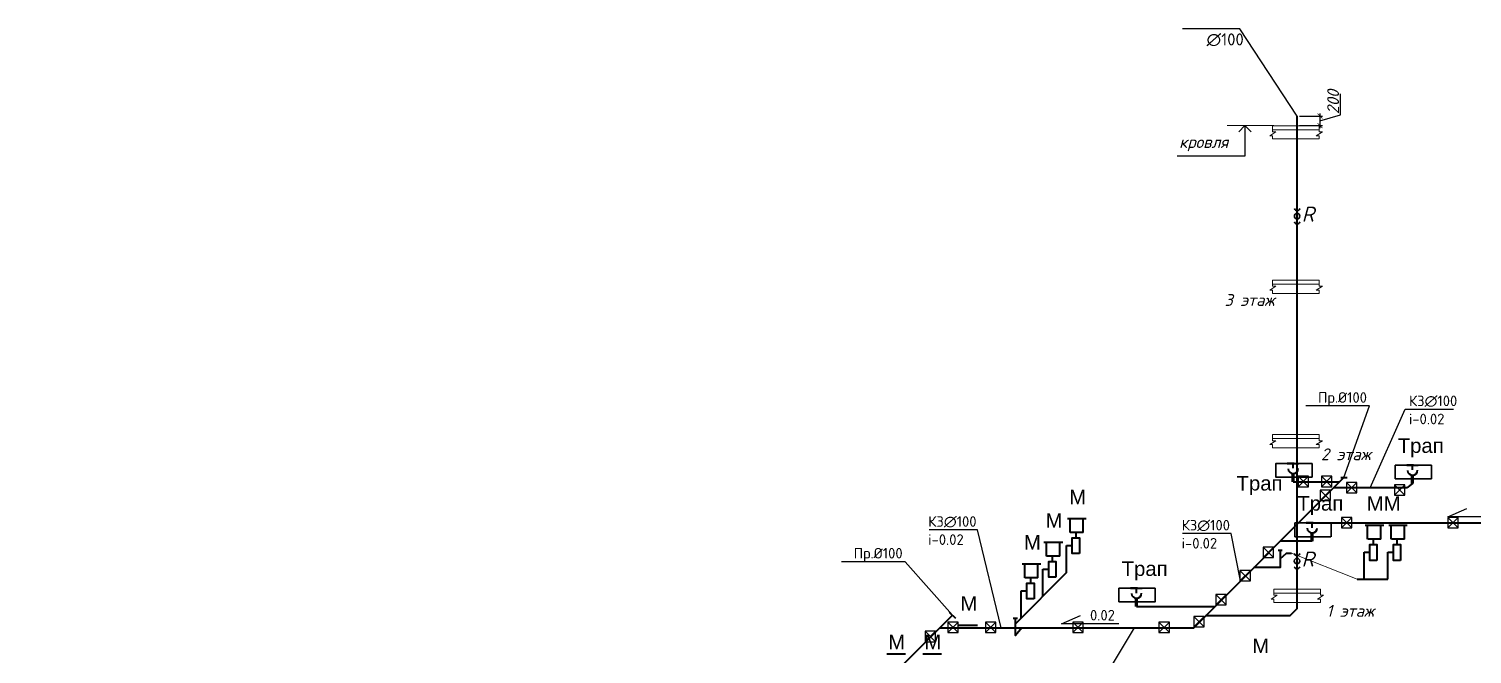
# Model space of a CAD drawing. Header units: millimetres. Extents: x -10178924 to 11692288, y -947381 to 58396.
# Drawn here: x -91077 to -61132, y 23179 to 36148 of the extents above; entities that cross this region are included whole.
import ezdxf
from ezdxf import colors
from ezdxf.entities.mleader import LeaderData, LeaderLine
from ezdxf.math import Vec2, Vec3

# ---------------------------------------------------------------- set-up
doc = ezdxf.new("R2010")
doc.units = ezdxf.units.MM
for name, color, linetype in [('!!!!!площадь', 210, 'Continuous'), ('_надписи канализация', 7, 'Continuous'), ('PDF _!!!!!площадь', 7, 'Continuous'), ('PDF __надписи канализация', 7, 'Continuous'), ('PDF _ВК_Выноски', 7, 'Continuous'), ('PDF _Перекрытие ВК', 7, 'Continuous')]:
    doc.layers.add(name, color=color, linetype=linetype)
doc.layers.add('PDF _!К1', color=7, linetype='Continuous', true_color=0xb85c00)
doc.layers.add('PDF _!К3', color=30, linetype='Continuous', true_color=0xff7f00)
doc.layers.add('PDF _0', color=7, linetype='Continuous', lineweight=9)
doc.layers.add('PDF _Текст', color=7, linetype='Continuous', lineweight=5)
doc.styles.add('GOST 2.304', font='isocpeur.ttf')
doc.styles.add('ISOCPEUR', font='isocpeui.ttf', dxfattribs={"width": 0.9})
doc.styles.add('PDF ArialMT', font='arial.ttf')
doc.styles.add('PDF ISOCPEUR', font='isocpeur.ttf')
doc.styles.add('PDF ISOCPEUR Italic', font='isocpeui.ttf')

# ---------------------------------------------------------------- blocks, each defined once
blk = doc.blocks.new('_None')

msp = doc.modelspace()

# ---------------------------------------------------------------- linework, layer by layer
for p, q in [((-64741.3, 26868.3), (-64525.6, 26652.8)), ((-64525.6, 26868.3), (-64741.3, 26652.8)), ((-64260.5, 26868.3), (-64044.9, 26652.8)), ((-64044.9, 26868.3), (-64260.5, 26652.8)), ((-63738.1, 26741.3), (-63522.4, 26525.8)), ((-63522.4, 26741.3), (-63738.1, 26525.8)), ((-62741.4, 26693.7), (-62525.8, 26478.2)), ((-62525.8, 26693.7), (-62741.4, 26478.2)), ((-64283.8, 26580.6), (-64068.2, 26365.1)), ((-64068.2, 26580.6), (-64283.8, 26365.1)), ((-61638.8, 26024.1, 2956.2), (-61241.8, 26199.4, 2956.2)), ((-63842.6, 26013.1), (-63626.9, 25797.6)), ((-63626.9, 26013.1), (-63842.6, 25797.6)), ((-60447.7, 26024.1, 2956.2), (-61638.8, 26024.1, 2956.2)), ((-61637.6, 26013.1), (-61422, 25797.6)), ((-61422, 26013.1), (-61637.6, 25797.6)), ((-65465.3, 25399.2), (-65249.6, 25183.7)), ((-65249.6, 25399.2), (-65465.3, 25183.7)), ((-65948.1, 24916.3), (-65732.5, 24700.8)), ((-65732.5, 24916.3), (-65948.1, 24700.8)), ((-66448, 24416.4), (-66232.4, 24200.9)), ((-66232.4, 24416.4), (-66448, 24200.9)), ((-69653.4, 23805.6, 2956.2), (-69256.4, 23980.9, 2956.2)), ((-66906.2, 23958.3), (-66690.5, 23742.8)), ((-66690.5, 23958.3), (-66906.2, 23742.8)), ((-72011.1, 23841.4), (-71795.5, 23625.9)), ((-71795.5, 23841.4), (-72011.1, 23625.9)), ((-71230.5, 23841.4), (-71014.9, 23625.9)), ((-71014.9, 23841.4), (-71230.5, 23625.9)), ((-68462.3, 23805.6, 2956.2), (-69653.4, 23805.6, 2956.2)), ((-69419.4, 23841.4), (-69203.7, 23625.9)), ((-69203.7, 23841.4), (-69419.4, 23625.9)), ((-67629, 23841.4), (-67413.4, 23625.9)), ((-67413.4, 23841.4), (-67629, 23625.9)), ((-72481.2, 23652.6), (-72265.6, 23437.1)), ((-72265.6, 23652.6), (-72481.2, 23437.1))]:
    msp.add_line(p, q)
for points in [[(-64741.3, 26652.8), (-64525.6, 26652.8), (-64525.6, 26868.3), (-64741.3, 26868.3)], [(-64260.5, 26652.8), (-64044.9, 26652.8), (-64044.9, 26868.3), (-64260.5, 26868.3)], [(-63738.1, 26525.8), (-63522.4, 26525.8), (-63522.4, 26741.3), (-63738.1, 26741.3)], [(-62741.4, 26478.2), (-62525.8, 26478.2), (-62525.8, 26693.7), (-62741.4, 26693.7)], [(-64283.8, 26365.1), (-64068.2, 26365.1), (-64068.2, 26580.6), (-64283.8, 26580.6)], [(-63842.6, 25797.6), (-63626.9, 25797.6), (-63626.9, 26013.1), (-63842.6, 26013.1)], [(-61637.6, 25797.6), (-61422, 25797.6), (-61422, 26013.1), (-61637.6, 26013.1)], [(-65465.3, 25183.7), (-65249.6, 25183.7), (-65249.6, 25399.2), (-65465.3, 25399.2)], [(-65948.1, 24700.8), (-65732.5, 24700.8), (-65732.5, 24916.3), (-65948.1, 24916.3)], [(-66448, 24200.9), (-66232.4, 24200.9), (-66232.4, 24416.4), (-66448, 24416.4)], [(-66906.2, 23742.8), (-66690.5, 23742.8), (-66690.5, 23958.3), (-66906.2, 23958.3)], [(-72011.1, 23625.9), (-71795.5, 23625.9), (-71795.5, 23841.4), (-72011.1, 23841.4)], [(-71230.5, 23625.9), (-71014.9, 23625.9), (-71014.9, 23841.4), (-71230.5, 23841.4)], [(-69419.4, 23625.9), (-69203.7, 23625.9), (-69203.7, 23841.4), (-69419.4, 23841.4)], [(-67629, 23625.9), (-67413.4, 23625.9), (-67413.4, 23841.4), (-67629, 23841.4)], [(-72481.2, 23437.1), (-72265.6, 23437.1), (-72265.6, 23652.6), (-72481.2, 23652.6)]]:
    msp.add_lwpolyline(points, close=True)
at = {"layer": 'PDF _!!!!!площадь', "lineweight": 25}
for points in [[(-63247.2, 26627.4), (-62523.3, 28257.2), (-61520, 28257.2)], [(-70905.6, 23727.5), (-71392.4, 25755.2), (-72395.7, 25755.2)], [(-65935.5, 24701.2), (-66134.4, 25679.1), (-67137.7, 25679.1)], [(-68141.1, 23727.5), (-68746.5, 22724.2), (-69749.8, 22724.2)]]:
    msp.add_lwpolyline(points, dxfattribs=at)
at = {"layer": 'PDF _!К1', "color": 242, "lineweight": 35, "true_color": 0xb8002e}
msp.add_lwpolyline([(-64762.8, 33866.6), (-64762.8, 34137.6), (-64762.8, 34340.8)], dxfattribs=at)
at = {"layer": 'PDF _!К1', "color": 7, "lineweight": 35}
for points in [[(-64453.8, 27131.2), (-65207.3, 27131.2), (-65207.3, 26851.8), (-64453.8, 26851.8)], [(-67705.1, 24544.5), (-68458.6, 24544.5), (-68458.6, 24265.1), (-67705.1, 24265.1)]]:
    msp.add_lwpolyline(points, close=True, dxfattribs=at)
for points in [[(-61977.2, 27097.3), (-62726.5, 27097.3), (-62726.5, 26817.9), (-61977.2, 26817.9)], [(-61973, 27097.3), (-61973, 26817.9)], [(-64060.1, 25899.3), (-64809.4, 25899.3), (-64809.4, 25615.6), (-64060.1, 25615.6)], [(-64055.8, 25899.3), (-64055.8, 25615.6)]]:
    msp.add_lwpolyline(points, dxfattribs=at)
at = {"layer": 'PDF _!К1', "color": 3, "lineweight": 40}
for points in [[(-69140.2, 25983.9), (-69525.4, 25983.9)], [(-69474.7, 25704.5), (-69474.7, 25975.4)], [(-69199.5, 25700.3), (-69199.5, 25971.2)], [(-62963.6, 25844.2), (-63353, 25844.2)], [(-63302.3, 25564.8), (-63302.3, 25835.7)], [(-63027.1, 25564.8), (-63027.1, 25835.7)], [(-62476.7, 25844.2), (-62862, 25844.2)], [(-62811.2, 25564.8), (-62811.2, 25835.7)], [(-62536, 25564.8), (-62536, 25835.7)], [(-69627.1, 25492.8), (-70016.5, 25492.8)], [(-69965.7, 25213.4), (-69965.7, 25484.4)], [(-69686.3, 25213.4), (-69686.3, 25484.4)], [(-69199.5, 25700.3), (-69470.4, 25700.3)], [(-69347.7, 25586), (-69347.7, 25687.6)], [(-63022.9, 25560.6), (-63298, 25560.6)], [(-63175.3, 25446.3), (-63175.3, 25552.1)], [(-62536, 25560.6), (-62806.9, 25560.6)], [(-62684.2, 25446.3), (-62684.2, 25552.1)], [(-69686.3, 25209.2), (-69961.5, 25209.2)], [(-69838.7, 25094.9), (-69838.7, 25200.7)], [(-69546.6, 25433.6), (-69432.3, 25433.6)], [(-69546.6, 24870.5), (-69546.6, 25433.5)], [(-63374.2, 25293.9), (-63259.9, 25293.9)], [(-63374.2, 24735), (-63374.2, 25293.8)], [(-62883.2, 25293.9), (-62768.9, 25293.9)], [(-62883.2, 24735), (-62883.2, 25293.8)], [(-70080, 25044.1), (-70465.3, 25044.1)], [(-70414.5, 24764.7), (-70414.5, 25035.6)], [(-70139.3, 24764.7), (-70139.3, 25035.6)], [(-70037.7, 24383.7), (-70037.7, 24942.5)], [(-70037.7, 24942.5), (-69923.4, 24942.5)], [(-70139.3, 24760.4), (-70410.2, 24760.4)], [(-70287.5, 24646.1), (-70287.5, 24747.7)], [(-70486.5, 23930.7), (-70486.5, 24493.7)], [(-70486.5, 24493.7), (-70372.2, 24493.7)], [(-71396.7, 23769.8), (-71781.9, 23769.8)], [(-72891.1, 23181.5), (-73276.3, 23181.5)], [(-72141.4, 23181.5), (-72526.6, 23181.5)]]:
    msp.add_lwpolyline(points, dxfattribs=at)
for points in [[(-69279.9, 25264.2), (-69428.1, 25264.2), (-69428.1, 25590.2), (-69279.9, 25590.2)], [(-63107.5, 25124.5), (-63251.5, 25124.5), (-63251.5, 25450.5), (-63107.5, 25450.5)], [(-62616.4, 25124.5), (-62764.6, 25124.5), (-62764.6, 25450.5), (-62616.4, 25450.5)], [(-69771, 24773.1), (-69914.9, 24773.1), (-69914.9, 25099.1), (-69771, 25099.1)], [(-70219.7, 24324.4), (-70367.9, 24324.4), (-70367.9, 24650.4), (-70219.7, 24650.4)]]:
    msp.add_lwpolyline(points, close=True, dxfattribs=at)
at = {"layer": 'PDF _!К1', "color": 7, "lineweight": 18}
msp.add_lwpolyline([(-63513.9, 24735), (-64881.3, 25272.7)], dxfattribs=at)
at = {"layer": 'PDF _!К1', "color": 242, "lineweight": 35, "true_color": 0xb8002e}
for centre in [(-64762.8, 32263.7), (-64764.9, 25109.7)]:
    msp.add_circle(centre, 57.1, dxfattribs=at)
for centre in [(-64762.8, 32433.1), (-64762.8, 32157.9), (-64764.9, 25279), (-64764.9, 25003.9)]:
    msp.add_arc(centre, 57.2, 191.71168, 348.28831, dxfattribs=at)
at = {"layer": 'PDF _!К3', "lineweight": 40}
for points in [[(-64915.2, 23973), (-64762.8, 24125.4), (-64762.8, 34340.4)], [(-64572.3, 25899.3), (-59687.1, 25899.3), (-58222.4, 27359.7), (-57545, 27359.7)], [(-72178, 23727.5), (-66909.2, 23727.5), (-63793.5, 26843.2)], [(-64847.5, 26754.4), (-63882.3, 26754.4)], [(-63856.8, 26843.3), (-63725.6, 26843.3)], [(-62370.9, 26720.5), (-62485.2, 26627.4)], [(-62485.2, 26627.4), (-64009.2, 26627.4)], [(-64453.8, 25522.5), (-65114.2, 25522.5)], [(-65114.2, 25327.7), (-65114.2, 24976.4), (-65660.3, 24976.4)], [(-65071.9, 25327.7), (-65156.5, 25327.7)], [(-65114.2, 25154.2), (-64983, 25272.7), (-64881.4, 25272.7)], [(-69546.6, 24870.5), (-70609.2, 23808)], [(-63513.9, 24735), (-62883.2, 24735)], [(-71916.1, 23988.5), (-76798.4, 19121.6)], [(-71979.6, 24052), (-71852.6, 23925)], [(-68098.8, 24167.8), (-66469, 24167.8)], [(-64915.2, 23973), (-66663.6, 23973)], [(-70566.9, 23918), (-70651.6, 23918)], [(-70473.8, 23727.5), (-70609.2, 23562.4), (-70609.2, 23918)]]:
    msp.add_lwpolyline(points, dxfattribs=at)
at = {"layer": 'PDF _0', "color": 3, "lineweight": 40}
for points in [[(-64826.3, 27131.2), (-64966, 27131.2), (-64728.9, 27131.2)], [(-64847.5, 27033.8), (-64847.5, 27131.2)], [(-62349.7, 27097.3), (-62489.4, 27097.3), (-62248.1, 27097.3)], [(-62366.7, 27000), (-62366.7, 27097.3)], [(-64432.6, 25899.3), (-64572.3, 25899.3), (-64331, 25899.3)], [(-64449.5, 25797.6), (-64449.5, 25899.2)], [(-68077.6, 24544.5), (-68217.3, 24544.5), (-67980.2, 24544.5)], [(-68098.8, 24447.2), (-68098.8, 24544.5)]]:
    msp.add_lwpolyline(points, dxfattribs=at)
at = {"layer": 'PDF _0', "color": 3, "lineweight": 70}
for points in [[(-64847.5, 26754.4), (-64847.5, 26919.5)], [(-62370.9, 26720.5), (-62370.9, 26889.9)], [(-64453.8, 25522.5), (-64453.8, 25687.6)], [(-68098.8, 24167.8), (-68098.8, 24337.1)]]:
    msp.add_lwpolyline(points, dxfattribs=at)
at = {"layer": 'PDF _0', "color": 3, "lineweight": 40}
for centre in [(-64845.4, 27027.5), (-62368.8, 26993.6), (-64451.7, 25795.5), (-68096.7, 24440.8)]:
    msp.add_arc(centre, 103.7, 182.57516, 359.91713, dxfattribs=at)
at = {"layer": 'PDF _0', "transparency": 33554559}
for points in [[(-64233.6, 34294.2), (-64343.7, 34387.3), (-64335.2, 34395.8)], [(-64246.3, 34285.7), (-64233.6, 34294.2), (-64343.7, 34387.3)], [(-64335.2, 34196.8), (-64343.7, 34184.1), (-64233.6, 34095.2)], [(-64343.7, 34184.1), (-64233.6, 34095.2), (-64246.3, 34086.8)]]:
    msp.add_solid(points, dxfattribs=at)
at = {"layer": 'PDF __надписи канализация', "lineweight": 25}
for points in [[(-64288.7, 34239.2), (-63865.3, 34366.2), (-63865.3, 34802.2)], [(-65719.6, 34014.8), (-65846.6, 34141.8), (-65846.6, 33511), (-67252, 33511)], [(-65846.6, 34141.8), (-65969.3, 34014.8)], [(-64712, 34340.8), (-64237.9, 34340.8)], [(-64712, 34141.8), (-64237.9, 34141.8)], [(-64288.7, 34391.6), (-64288.7, 34091)]]:
    msp.add_lwpolyline(points, dxfattribs=at)
at = {"layer": 'PDF _ВК_Выноски', "lineweight": 25}
msp.add_lwpolyline([(-64762.8, 34340.8), (-65948.1, 36148.4), (-66045.5, 36148.4), (-67137.7, 36148.4)], dxfattribs=at)
at = {"layer": 'PDF _Перекрытие ВК', "lineweight": 20}
msp.add_lwpolyline([(-65245.4, 34141.8), (-66214.8, 34141.8)], dxfattribs=at)
at = {"layer": 'PDF _Перекрытие ВК', "lineweight": 13}
for points in [[(-65270.8, 34137.6), (-65270.8, 34010.6), (-65203.1, 34010.6), (-65330.1, 33930.1), (-65270.8, 33930.1)], [(-64305.6, 33866.6), (-64305.6, 33930.1), (-64364.9, 33930.1), (-64237.9, 34010.6), (-64305.6, 34010.6), (-64305.6, 34137.6), (-65270.8, 34137.6)], [(-65270.8, 34057.1), (-64305.6, 34057.1)], [(-65270.8, 33930.1), (-65270.8, 33866.6)], [(-64305.6, 33866.6), (-65270.8, 33866.6)], [(-65270.8, 30932.8), (-65270.8, 30810.1), (-65203.1, 30810.1), (-65330.1, 30729.6), (-65270.8, 30729.6)], [(-64305.6, 30661.9), (-64305.6, 30729.6), (-64364.9, 30729.6), (-64237.9, 30810.1), (-64305.6, 30810.1), (-64305.6, 30932.8), (-65270.8, 30932.8)], [(-65270.8, 30852.4), (-64305.6, 30852.4)], [(-65270.8, 30729.6), (-65270.8, 30661.9)], [(-64305.6, 30661.9), (-65270.8, 30661.9)], [(-65270.8, 27732.3), (-65270.8, 27605.3), (-65203.1, 27605.3), (-65330.1, 27524.9), (-65270.8, 27524.9)], [(-64305.6, 27457.2), (-64305.6, 27524.9), (-64364.9, 27524.9), (-64237.9, 27605.3), (-64305.6, 27605.3), (-64305.6, 27732.3), (-65270.8, 27732.3)], [(-65270.8, 27651.9), (-64305.6, 27651.9)], [(-65270.8, 27524.9), (-65270.8, 27457.2)], [(-64305.6, 27457.2), (-65270.8, 27457.2)], [(-65245.4, 24527.6), (-65245.4, 24400.6), (-65177.7, 24400.6), (-65304.7, 24320.2), (-65245.4, 24320.2)], [(-64280.2, 24252.4), (-64280.2, 24320.2), (-64339.5, 24320.2), (-64212.5, 24400.6), (-64280.2, 24400.6), (-64280.2, 24527.6), (-65245.4, 24527.6)], [(-65245.4, 24447.2), (-64280.2, 24447.2)], [(-65245.4, 24320.2), (-65245.4, 24252.4)], [(-64280.2, 24252.4), (-65245.4, 24252.4)]]:
    msp.add_lwpolyline(points, dxfattribs=at)

# ---------------------------------------------------------------- texts
at = {"layer": '!!!!!площадь', "color": 0, "insert": (-69059.9, 24096.3), "char_height": 220, "attachment_point": 1, "style": 'GOST 2.304'}
msp.add_mtext('0.02', dxfattribs=at)
at = {"layer": 'PDF _Текст', "attachment_point": 4}
for s, insert, char_height, style in [('∅100', (-66642.5, 35921.9), 250.01, 'PDF ISOCPEUR'), ('кровля', (-67209.8, 33767.5), 245.76, 'PDF ISOCPEUR Italic'), ('R', (-64667.6, 32305.5), 312.8, 'PDF ISOCPEUR Italic'), ('3 этаж', (-66269.9, 30524.7), 245.76, 'PDF ISOCPEUR Italic'), ('К3∅100', (-62442.9, 28424.9), 220, 'PDF ISOCPEUR'), ('i-0.02', (-62442.9, 28056.6), 220, 'PDF ISOCPEUR'), ('Трап', (-62675.7, 27458.8), 301.76, 'PDF ArialMT'), ('2 этаж', (-64267.5, 27324.2), 245.76, 'PDF ISOCPEUR Italic'), ('Трап', (-66019.6, 26678.5), 301.76, 'PDF ArialMT'), ('М', (-69491.6, 26438.6), 301.8, 'PDF ArialMT'), ('Трап', (-64758.6, 26260.8), 301.76, 'PDF ArialMT'), ('ММ', (-63319.2, 26303.1), 301.76, 'PDF ArialMT'), ('М', (-69982.7, 25951.7), 301.8, 'PDF ArialMT'), ('К3∅100', (-72416.9, 25922.9), 220, 'PDF ISOCPEUR'), ('К3∅100', (-67159, 25846.7), 220, 'PDF ISOCPEUR'), ('i-0.02', (-72416.9, 25554.6), 220, 'PDF ISOCPEUR'), ('М', (-70431.4, 25498.7), 301.8, 'PDF ArialMT'), ('i-0.02', (-67159, 25478.4), 220, 'PDF ISOCPEUR'), ('R', (-64669.7, 25151.5), 312.8, 'PDF ISOCPEUR Italic'), ('Трап', (-68403.6, 24906), 301.76, 'PDF ArialMT'), ('М', (-71748, 24228.7), 301.8, 'PDF ArialMT'), ('М', (-73246.7, 23432.8), 301.8, 'PDF ArialMT'), ('М', (-72497, 23432.8), 301.8, 'PDF ArialMT'), ('М', (-65694.2, 23352.4), 301.8, 'PDF ArialMT')]:
    msp.add_mtext(s, dxfattribs=dict(at, insert=insert, char_height=char_height, style=style))
at = {"layer": 'PDF _Текст', "char_height": 245.76, "attachment_point": 4, "style": 'PDF ISOCPEUR Italic'}
for s, insert, rotation in [('200', (-64016, 34378.9), 90), ('1 этаж', (-64154.6, 24078.9), 359.90188)]:
    msp.add_mtext(s, dxfattribs=dict(at, insert=insert, rotation=rotation))

# ---------------------------------------------------------------- leaders
at = {"layer": '!!!!!площадь', "color": 0}
ml = msp.add_multileader_mtext('Standard', dxfattribs=at)
ml.set_content('Пр.%%C100', style='GOST 2.304')
ml.set_leader_properties()
ml.set_arrow_properties(name='NONE')
ml.build(insert=Vec2(0, 0))
ml.multileader.update_dxf_attribs({"has_dogleg": 0, "text_left_attachment_type": 6, "text_right_attachment_type": 6, "dogleg_length": 0, "arrow_head_size": 250})
ctx = ml.context
ctx.base_point, ctx.char_height, ctx.arrow_head_size, ctx.landing_gap_size, ctx.plane_origin = Vec3(-64429.2, 28327.2), 220, 250, 100, Vec3(-62221.5, 28397.8)
ctx.left_attachment, ctx.right_attachment = 6, 6
notes = []
notes.append((ctx, [(1, (1, 1, 0), (-63261.2, 28327.2), (-1, 0), 0, [(0, [(-63793.5, 26843.2)], 0, [])])]))
ctx.mtext.insert, ctx.mtext.width, ctx.mtext.flow_direction = Vec3(-64329.2, 28613.2), 1220.729, 5
ml = msp.add_multileader_mtext('Standard', dxfattribs=at)
ml.set_content('Пр.%%C100', style='GOST 2.304')
ml.set_leader_properties()
ml.set_arrow_properties(name='NONE')
ml.build(insert=Vec2(0, 0))
ml.multileader.update_dxf_attribs({"has_dogleg": 0, "text_left_attachment_type": 6, "text_right_attachment_type": 6, "dogleg_length": 0, "arrow_head_size": 250})
ctx = ml.context
ctx.base_point, ctx.char_height, ctx.arrow_head_size, ctx.landing_gap_size, ctx.plane_origin = Vec3(-74063.1, 25096.2), 220, 250, 100, Vec3(-71855.4, 25166.8)
ctx.left_attachment, ctx.right_attachment = 6, 6
notes.append((ctx, [(1, (1, 1, 0), (-72895.1, 25096.2), (-1, 0), 0, [(0, [(-71916.1, 23988.5)], 0, [])])]))
ctx.mtext.insert, ctx.mtext.width, ctx.mtext.flow_direction = Vec3(-73963.1, 25382.2), 1220.729, 5
at = {"layer": '_надписи канализация', "lineweight": -2}
ml = msp.add_multileader_mtext('Standard', dxfattribs=at)
ml.set_content('\\A1;Приямок{\\Fisocp3|c204; }800{\\fArial|b0|i0|c204|p34;х}800х800(h)\\P{\\fArial|b0|i0|c204|p34;с\\Fisocp3|c204; }насосом дренажным {\\A0;\\H0.91667x;ГНОМ 10-10Г\\A1;\\H1.09091x; \\PN=1,1 кВт \\P (1 раб)\\Fisocp3|c204; \\fISOCPEUR|b0|i0|c204|p34;(закрыть рифленым железом)}', color=256, style='ISOCPEUR')
ml.set_leader_properties(lineweight=13)
ml.set_arrow_properties(name='NONE')
ml.build(insert=Vec2(0, 0))
ml.multileader.update_dxf_attribs({"text_left_attachment_type": 6, "text_right_attachment_type": 6, "dogleg_length": 100, "arrow_head_size": 300, "scale": 100})
ctx = ml.context
ctx.base_point, ctx.scale, ctx.char_height, ctx.arrow_head_size, ctx.landing_gap_size, ctx.plane_origin = Vec3(-127561.8, 31466.1), 100, 250, 300, 0.09, Vec3(-127782.1, 30503.1)
ctx.left_attachment, ctx.right_attachment, ctx.text_align_type = 6, 6, 1
notes.append((ctx, [(1, (1, 1, 0), (-122106.9, 31466.1), (-1, 0), 100, [(1, [(-120792.9, 28742.4)], 0, [])])]))
ctx.mtext.insert, ctx.mtext.width, ctx.mtext.alignment, ctx.mtext.flow_direction = Vec3(-125132, 31791.1), 5926.326, 2, 5
ml = msp.add_multileader_mtext('Standard', dxfattribs=at)
ml.set_content('\\A1;Гаситель напора', color=256, style='ISOCPEUR')
ml.set_leader_properties(lineweight=13)
ml.set_arrow_properties(name='NONE')
ml.build(insert=Vec2(0, 0))
ml.multileader.update_dxf_attribs({"text_left_attachment_type": 6, "text_right_attachment_type": 6, "dogleg_length": 100, "arrow_head_size": 300, "scale": 100})
ctx = ml.context
ctx.base_point, ctx.scale, ctx.char_height, ctx.arrow_head_size, ctx.landing_gap_size, ctx.plane_origin = Vec3(-117155.7, 31041.9), 100, 250, 300, 0.09, Vec3(-120246.9, 30078.8)
ctx.left_attachment, ctx.right_attachment, ctx.text_align_type = 6, 6, 1
notes.append((ctx, [(1, (1, 1, 0), (-114571.8, 31041.9), (-1, 0), 100, [(1, [(-113257.8, 28457.5)], 0, [])])]))
ctx.mtext.insert, ctx.mtext.width, ctx.mtext.alignment, ctx.mtext.flow_direction = Vec3(-115996.9, 31366.9), 5926.326, 2, 5
for ctx, leaders in notes:
    for number, flags, end, landing, length, lines in leaders:
        leader = LeaderData()
        leader.index, (leader.has_last_leader_line, leader.has_dogleg_vector, leader.attachment_direction) = number, flags
        leader.last_leader_point, leader.dogleg_vector, leader.dogleg_length = Vec3(end), Vec3(landing), length
        for number, points, colour, breaks in lines:
            line = LeaderLine()
            line.index, line.vertices, line.color, line.breaks = number, Vec3.list(points), colors.encode_raw_color(colour), breaks
            leader.lines.append(line)
        ctx.leaders.append(leader)

doc.saveas('drawing.dxf')
